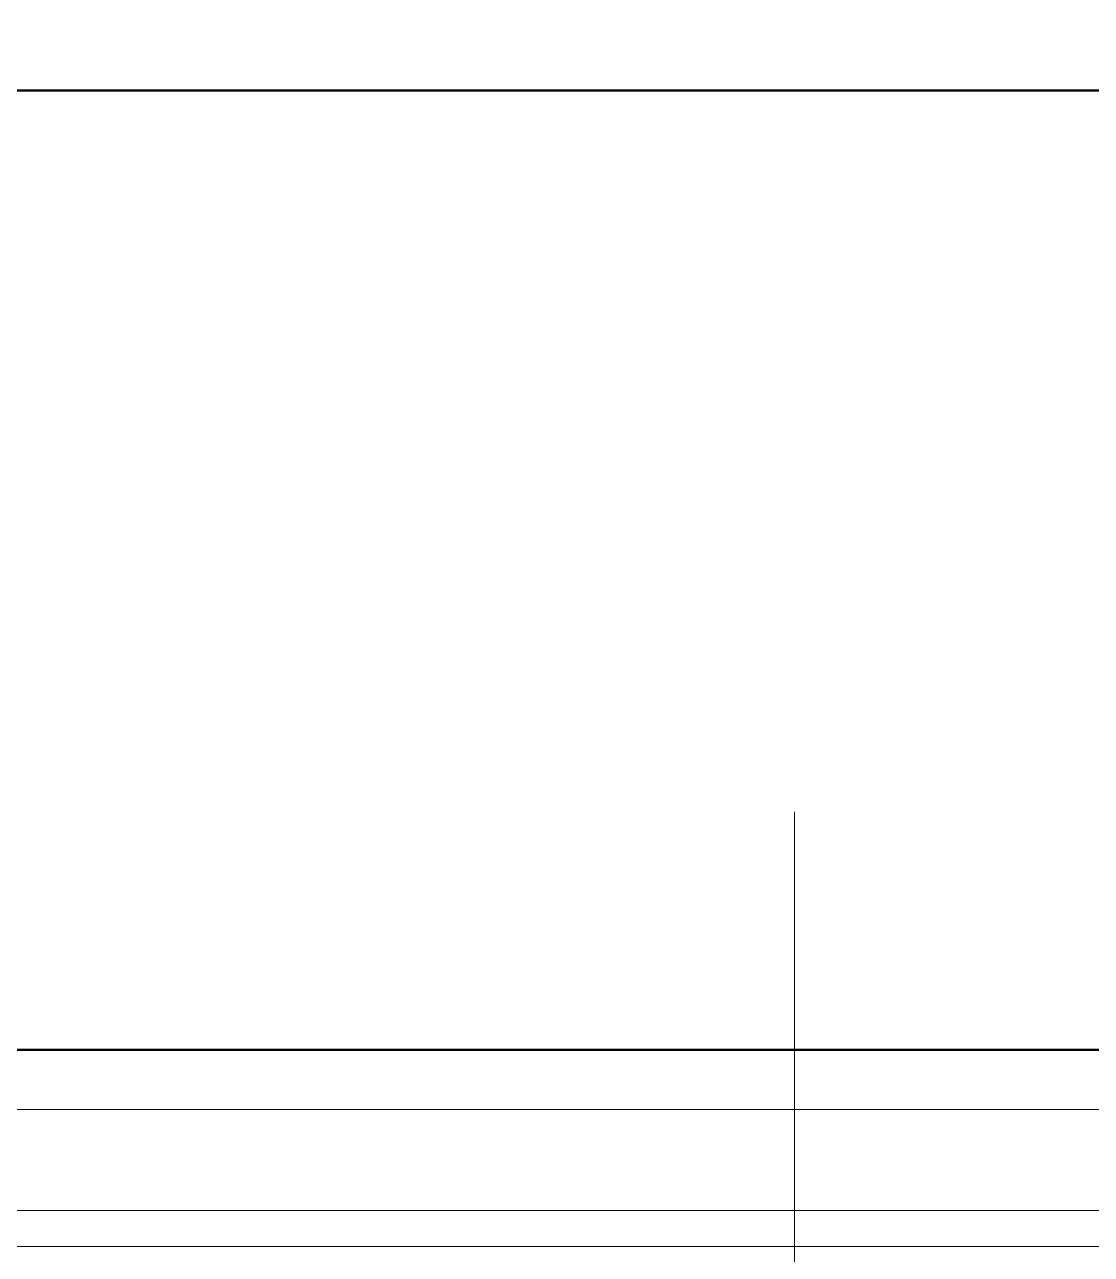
# Model space of a CAD drawing. Header units: millimetres. Extents: x 153 to 11230, y 154 to 10357.
# Drawn here: x 1384.1 to 1473.8, y 1315 to 1418.3 of the extents above; entities that cross this region are included whole.
import ezdxf

# ---------------------------------------------------------------- set-up
doc = ezdxf.new("R2010")
doc.units = ezdxf.units.MM
for name, color, linetype, lineweight in [('441_Serramenti progetto', 1, 'Continuous', 0), ('461_LAYOUT_SCHEMA_001-AM_0', 11, 'Continuous', 50), ('468_Bar Legno e Raggi', 44, 'Continuous', 50), ('490_CAMPITURE_001-AM_0', 9, 'Continuous', 0)]:
    doc.layers.add(name, color=color, linetype=linetype, lineweight=lineweight)

msp = doc.modelspace()

# ---------------------------------------------------------------- hatches: boundary and pattern name
at = {"layer": '490_CAMPITURE_001-AM_0'}
h = msp.add_hatch(dxfattribs=at)
h.set_pattern_fill('ANSI37', color=256, scale=5, style=0)
h.set_pattern_definition([(45, (183.315, 9445.208), (-11.22532, 11.22532), []), (135, (183.315, 9445.208), (-11.22532, -11.22532), [])])
h.paths.add_polyline_path([(5063.315, 434.208), (5038.315, 434.208), (5038.315, 407.208), (4434.315, 407.208), (4434.315, 422.208), (806.315, 422.208), (806.315, 1739.39), (821.315, 1739.182), (821.315, 1799.182), (791.315, 1799.208), (791.315, 1879.208), (818.315, 1879.208), (818.315, 1904.208), (763.315, 1904.208), (763.315, 379.208), (5063.315, 379.208)])
h.paths.add_polyline_path([(2649.7, 400.813, -1), (2674.7, 400.813, -1)], flags=16)
h.paths.add_polyline_path([(1201.7, 400.813, -1), (1176.7, 400.813, -1)], flags=16)
h.paths.add_polyline_path([(3776.508, 400.813, -1), (3801.508, 400.813, -1)], flags=16)
h.paths.add_polyline_path([(783.603, 1769.21, -1), (808.603, 1769.21, -1)], flags=16)
h.paths.add_polyline_path([(4910.317, 393.477, -1), (4935.317, 393.477, -1)], flags=16)

# ---------------------------------------------------------------- linework, layer by layer
at = {"layer": '441_Serramenti progetto'}
for p, q in [((1448.815, 1352.138), (1448.815, 1282.138)), ((1173.815, 1327.138), (1743.815, 1327.138)), ((1288.815, 1318.638), (1608.815, 1318.638)), ((1288.815, 1315.638), (1608.815, 1315.638))]:
    msp.add_line(p, q, dxfattribs=at)
at = {"layer": '461_LAYOUT_SCHEMA_001-AM_0'}
msp.add_lwpolyline([(1173.815, 1412.738), (1748.815, 1412.738), (1748.815, 1332.138), (1173.815, 1332.138)], close=True, dxfattribs=at)
at = {"layer": '468_Bar Legno e Raggi'}
msp.add_line((1173.815, 1332.138), (1748.815, 1332.138), dxfattribs=at)

doc.saveas('drawing.dxf')
